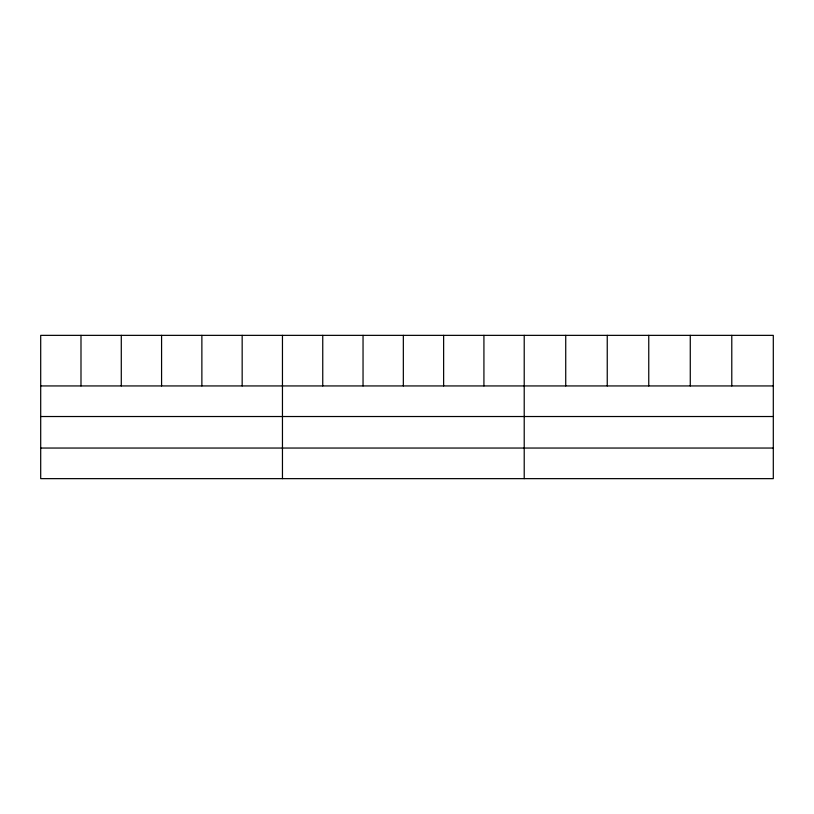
<?xml version="1.0" encoding="UTF-8"?>
<svg xmlns="http://www.w3.org/2000/svg" width="814" height="814" viewBox="0 0 814 814"><rect width="100%" height="100%" fill="white"/><g stroke="black" fill="none" stroke-linecap="round" stroke-linejoin="round"><path stroke-width="1.22" d="M773.3 416.524L773.3 335.358L40.7 335.358L40.7 478.642L773.3 478.642L773.3 416.524L40.7 416.524M40.7 385.938L773.3 385.938M40.7 448.046L773.3 448.046M731.786 335.358L731.786 385.938M690.272 335.358L690.272 385.938M648.758 335.358L648.758 385.938M607.244 335.358L607.244 385.938M565.73 335.358L565.73 385.938M524.216 335.358L524.216 478.642M483.923 335.358L483.923 385.938M443.63 335.358L443.63 385.938M403.337 335.358L403.337 385.938M363.044 335.358L363.044 385.938M322.751 335.358L322.751 385.938M282.458 335.358L282.458 478.642M242.165 335.358L242.165 385.938M201.872 335.358L201.872 385.938M161.579 335.358L161.579 385.938M121.286 335.358L121.286 385.938M80.993 335.358L80.993 385.938"/></g></svg>
